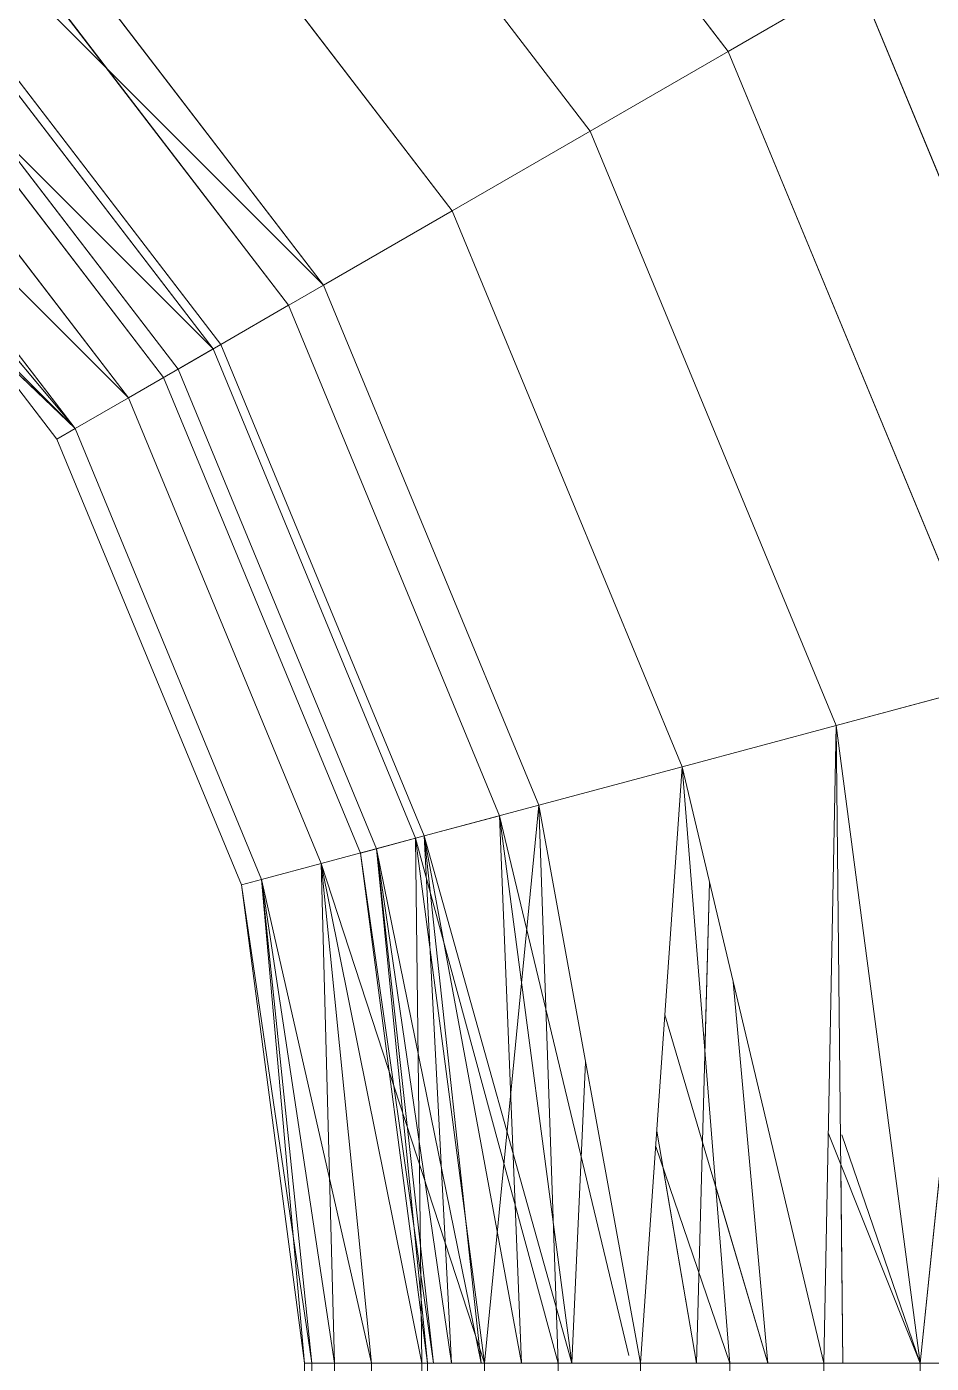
# Model space of a CAD drawing. Header units: centimetres. Extents: x -13689 to 3489, y -437 to 1921.
# Drawn here: x -2970.759 to -2970.025, y 188.8 to 189.885 of the extents above; entities that cross this region are included whole.
import ezdxf

# ---------------------------------------------------------------- set-up
doc = ezdxf.new("R2010")
doc.units = ezdxf.units.CM
doc.layers.add('M-EQPM', color=7, linetype='Continuous', lineweight=9)

# ---------------------------------------------------------------- blocks, each defined once
blk = doc.blocks.new('EQ-05-007 - EQ-05-007_dwg_Agrupar_308-1548997-Sección 3-2')
at = {"layer": 'M-EQPM', "color": 136, "true_color": 0x007f7f}
for p, q in [((-2103.4048, 190.3057), (-2103.0664, 189.8647)), ((-2103.4963, 190.2142), (-2103.1784, 189.8)), ((-2103.4963, 190.2142), (-2103.1784, 189.8)), ((-2103.4963, 190.2142), (-2103.1784, 189.8)), ((-2103.5878, 190.1227), (-2103.2905, 189.7353)), ((-2103.6731, 190.0374), (-2103.395, 189.675)), ((-2103.6963, 190.0142), (-2103.4234, 189.6586)), ((-2103.6963, 190.0142), (-2103.4234, 189.6586)), ((-2103.6963, 190.0142), (-2103.4234, 189.6586)), ((-2103.6963, 190.0142), (-2103.4234, 189.6586)), ((-2103.7463, 189.9642), (-2103.4846, 189.6232)), ((-2103.7463, 189.9642), (-2103.4846, 189.6232)), ((-2103.7412, 189.9693), (-2103.4784, 189.6268)), ((-2103.7412, 189.9693), (-2103.4784, 189.6268)), ((-2103.7695, 189.941), (-2103.5131, 189.6068)), ((-2103.7695, 189.941), (-2103.5131, 189.6068)), ((-2103.7791, 189.9314), (-2103.5249, 189.6)), ((-2103.0664, 189.8647), (-2102.9619, 189.925)), ((-2102.9619, 189.925), (-2102.7372, 189.3823)), ((-2103.8025, 189.908), (-2103.5534, 189.5835)), ((-2103.8025, 189.908), (-2103.5534, 189.5835)), ((-2103.8378, 189.8727), (-2103.5967, 189.5585)), ((-2103.8378, 189.8727), (-2103.5967, 189.5585)), ((-2103.8498, 189.8607), (-2103.6115, 189.55)), ((-2103.1784, 189.8), (-2103.0664, 189.8647)), ((-2103.0664, 189.8647), (-2102.8536, 189.3511)), ((-2103.2905, 189.7353), (-2103.1784, 189.8)), ((-2103.1784, 189.8), (-2102.9786, 189.3176)), ((-2103.395, 189.675), (-2103.2905, 189.7353)), ((-2103.2905, 189.7353), (-2103.1036, 189.2841)), ((-2103.4846, 189.6232), (-2103.395, 189.675)), ((-2103.395, 189.675), (-2103.4846, 189.6232)), ((-2103.395, 189.675), (-2103.2201, 189.2529)), ((-2103.4784, 189.6268), (-2103.4234, 189.6586)), ((-2103.4234, 189.6586), (-2103.4784, 189.6268)), ((-2103.4234, 189.6586), (-2103.2519, 189.2444)), ((-2103.4234, 189.6586), (-2103.2519, 189.2444)), ((-2103.2519, 189.2444), (-2103.4234, 189.6586)), ((-2103.4234, 189.6586), (-2103.2519, 189.2444)), ((-2103.5131, 189.6068), (-2103.4784, 189.6268)), ((-2103.4784, 189.6268), (-2103.5131, 189.6068)), ((-2103.4784, 189.6268), (-2103.3133, 189.228)), ((-2103.4784, 189.6268), (-2103.3133, 189.228)), ((-2103.5534, 189.5835), (-2103.4846, 189.6232)), ((-2103.4846, 189.6232), (-2103.5534, 189.5835)), ((-2103.4846, 189.6232), (-2103.3202, 189.2261)), ((-2103.4846, 189.6232), (-2103.3202, 189.2261)), ((-2103.5249, 189.6), (-2103.5131, 189.6068)), ((-2103.5249, 189.6), (-2103.5131, 189.6068)), ((-2103.5131, 189.6068), (-2103.3519, 189.2176)), ((-2103.5131, 189.6068), (-2103.3519, 189.2176)), ((-2103.5249, 189.6), (-2103.365, 189.2141)), ((-2103.5967, 189.5585), (-2103.5534, 189.5835)), ((-2103.5534, 189.5835), (-2103.5967, 189.5585)), ((-2103.5534, 189.5835), (-2103.3969, 189.2056)), ((-2103.5534, 189.5835), (-2103.3969, 189.2056)), ((-2103.5967, 189.5585), (-2103.6115, 189.55)), ((-2103.6115, 189.55), (-2103.5967, 189.5585)), ((-2103.5967, 189.5585), (-2103.4452, 189.1926)), ((-2103.5967, 189.5585), (-2103.4452, 189.1926)), ((-2103.6115, 189.55), (-2103.4616, 189.1882)), ((-2102.9786, 189.3176), (-2102.8536, 189.3511)), ((-2102.9105, 188.8), (-2102.8536, 189.3511)), ((-2103.1036, 189.2841), (-2102.9786, 189.3176)), ((-2102.9887, 188.8), (-2102.9786, 189.3176)), ((-2102.9731, 188.8), (-2102.9786, 189.3176)), ((-2102.9105, 188.8), (-2102.9786, 189.3176)), ((-2102.9786, 189.3176), (-2102.9731, 188.8)), ((-2102.9786, 189.3176), (-2102.9731, 188.8)), ((-2102.9105, 188.8), (-2102.9786, 189.3176)), ((-2102.9105, 188.8), (-2102.9786, 189.3176)), ((-2103.2201, 189.2529), (-2103.1036, 189.2841)), ((-2103.1375, 188.8), (-2103.1036, 189.2841)), ((-2103.065, 188.8), (-2103.1036, 189.2841)), ((-2103.065, 188.8), (-2103.1036, 189.2841)), ((-2102.9887, 188.8), (-2103.1036, 189.2841)), ((-2103.065, 188.8), (-2103.1036, 189.2841)), ((-2103.065, 188.8), (-2103.1036, 189.2841)), ((-2103.3202, 189.2261), (-2103.2201, 189.2529)), ((-2103.2201, 189.2529), (-2103.3202, 189.2261)), ((-2103.2641, 188.8), (-2103.2201, 189.2529)), ((-2103.2044, 188.8), (-2103.2201, 189.2529)), ((-2103.2044, 188.8), (-2103.2201, 189.2529)), ((-2103.1375, 188.8), (-2103.2201, 189.2529)), ((-2103.2201, 189.2529), (-2103.2044, 188.8)), ((-2103.2201, 189.2529), (-2103.2044, 188.8)), ((-2103.3133, 189.228), (-2103.2519, 189.2444)), ((-2103.2519, 189.2444), (-2103.3133, 189.228)), ((-2103.1471, 188.8062), (-2103.2519, 189.2444)), ((-2103.1933, 188.8), (-2103.2519, 189.2444)), ((-2103.2341, 188.8), (-2103.2519, 189.2444)), ((-2103.1933, 188.8), (-2103.2519, 189.2444)), ((-2103.2519, 189.2444), (-2103.1933, 188.8)), ((-2103.1471, 188.8062), (-2103.2519, 189.2444)), ((-2103.3969, 189.2056), (-2103.3202, 189.2261)), ((-2103.3202, 189.2261), (-2103.3969, 189.2056)), ((-2103.3519, 189.2176), (-2103.3133, 189.228)), ((-2103.3133, 189.228), (-2103.3519, 189.2176)), ((-2103.2044, 188.8), (-2103.3202, 189.2261)), ((-2103.2641, 188.8), (-2103.3202, 189.2261)), ((-2103.315, 188.8), (-2103.3202, 189.2261)), ((-2103.2641, 188.8), (-2103.3202, 189.2261)), ((-2103.1933, 188.8), (-2103.3133, 189.228)), ((-2103.2341, 188.8), (-2103.3133, 189.228)), ((-2103.2669, 188.8), (-2103.3133, 189.228)), ((-2103.2909, 188.8), (-2103.3133, 189.228)), ((-2103.2669, 188.8), (-2103.3133, 189.228)), ((-2103.2341, 188.8), (-2103.3133, 189.228)), ((-2103.3519, 189.2176), (-2103.365, 189.2141)), ((-2103.365, 189.2141), (-2103.3519, 189.2176)), ((-2103.3104, 188.8), (-2103.365, 189.2141)), ((-2103.3056, 188.8), (-2103.365, 189.2141)), ((-2103.3104, 188.8), (-2103.365, 189.2141)), ((-2103.2669, 188.8), (-2103.3519, 189.2176)), ((-2103.2909, 188.8), (-2103.3519, 189.2176)), ((-2103.3056, 188.8), (-2103.3519, 189.2176)), ((-2103.3104, 188.8), (-2103.3519, 189.2176)), ((-2103.2909, 188.8), (-2103.3519, 189.2176)), ((-2103.3056, 188.8), (-2103.3519, 189.2176)), ((-2103.3519, 189.2176), (-2103.3056, 188.8)), ((-2103.3969, 189.2056), (-2103.4452, 189.1926)), ((-2103.3969, 189.2056), (-2103.4452, 189.1926)), ((-2103.2641, 188.8), (-2103.3969, 189.2056)), ((-2103.315, 188.8), (-2103.3969, 189.2056)), ((-2103.356, 188.8), (-2103.3969, 189.2056)), ((-2103.386, 188.8), (-2103.3969, 189.2056)), ((-2103.356, 188.8), (-2103.3969, 189.2056)), ((-2103.315, 188.8), (-2103.3969, 189.2056)), ((-2103.4452, 189.1926), (-2103.4616, 189.1882)), ((-2103.4616, 189.1882), (-2103.4452, 189.1926)), ((-2103.356, 188.8), (-2103.4452, 189.1926)), ((-2103.386, 188.8), (-2103.4452, 189.1926)), ((-2103.4043, 188.8), (-2103.4452, 189.1926)), ((-2103.4104, 188.8), (-2103.4452, 189.1926)), ((-2103.4043, 188.8), (-2103.4452, 189.1926)), ((-2103.386, 188.8), (-2103.4452, 189.1926)), ((-2103.4104, 188.8), (-2103.4616, 189.1882)), ((-2103.4043, 188.8), (-2103.4616, 189.1882)), ((-2103.4616, 189.1882), (-2103.4104, 188.8)), ((-2103.0921, 188.8), (-2103.0814, 189.1904)), ((-2103.0921, 188.8), (-2103.0814, 189.1904)), ((-2103.0921, 188.8), (-2103.0814, 189.1904)), ((-2103.0341, 188.8), (-2103.0622, 189.1095)), ((-2103.0341, 188.8), (-2103.0622, 189.1095)), ((-2103.0622, 189.1095), (-2103.0341, 188.8)), ((-2103.0622, 189.1095), (-2103.0341, 188.8)), ((-2103.0622, 189.1095), (-2103.0341, 188.8)), ((-2103.0341, 188.8), (-2103.0622, 189.1095)), ((-2103.0341, 188.8), (-2103.1177, 189.0828)), ((-2103.1177, 189.0828), (-2103.0341, 188.8)), ((-2103.1177, 189.0828), (-2103.0341, 188.8)), ((-2103.1933, 188.8), (-2103.1821, 189.0443)), ((-2103.1933, 188.8), (-2103.1821, 189.0443)), ((-2103.1933, 188.8), (-2103.1821, 189.0443)), ((-2103.0921, 188.8), (-2103.1243, 188.9883)), ((-2103.0921, 188.8), (-2103.1243, 188.9883)), ((-2103.1243, 188.9883), (-2103.0921, 188.8)), ((-2103.1243, 188.9883), (-2103.0921, 188.8)), ((-2103.0921, 188.8), (-2103.1243, 188.9883)), ((-2103.1243, 188.9883), (-2103.0921, 188.8)), ((-2102.9105, 188.8), (-2102.9851, 188.9869)), ((-2102.9105, 188.8), (-2102.9851, 188.9869)), ((-2102.9851, 188.9869), (-2102.9105, 188.8)), ((-2103.065, 188.8), (-2103.1252, 188.9758)), ((-2103.065, 188.8), (-2103.1252, 188.9758)), ((-2103.1252, 188.9758), (-2103.065, 188.8)), ((-2102.9105, 188.8), (-2102.974, 188.9854)), ((-2102.974, 188.9854), (-2102.9105, 188.8)), ((-2102.974, 188.9854), (-2102.9105, 188.8)), ((-2103.4104, 188.8), (-2103.4105, 186.8)), ((-2103.4105, 186.8), (-2103.4043, 188.8)), ((-2103.4043, 186.8), (-2103.4104, 188.8)), ((-2103.4043, 188.8), (-2103.4104, 188.8)), ((-2103.4104, 188.8), (-2103.4043, 188.8)), ((-2103.386, 188.8), (-2103.4043, 188.8)), ((-2103.4043, 186.8), (-2103.4043, 188.8)), ((-2103.4043, 188.8), (-2103.386, 188.8)), ((-2103.4043, 188.8), (-2103.4043, 186.8)), ((-2103.386, 186.8), (-2103.386, 188.8)), ((-2103.386, 188.8), (-2103.356, 188.8)), ((-2103.356, 186.8), (-2103.356, 188.8)), ((-2103.356, 188.8), (-2103.315, 188.8)), ((-2103.315, 186.8), (-2103.315, 188.8)), ((-2103.315, 188.8), (-2103.2641, 188.8)), ((-2103.3104, 188.8), (-2103.3105, 186.8)), ((-2103.2641, 186.8), (-2103.2641, 188.8)), ((-2103.2641, 188.8), (-2103.2044, 188.8)), ((-2103.2044, 188.8), (-2103.2044, 186.8)), ((-2103.2044, 188.8), (-2103.1375, 188.8)), ((-2103.1375, 186.8), (-2103.1375, 188.8)), ((-2103.1375, 188.8), (-2103.065, 188.8)), ((-2103.065, 188.8), (-2103.065, 186.8)), ((-2103.065, 188.8), (-2102.9887, 188.8)), ((-2102.9105, 188.8), (-2102.9887, 188.8)), ((-2102.9887, 188.8), (-2102.9887, 186.8)), ((-2102.8323, 188.8), (-2102.9105, 188.8)), ((-2102.9105, 186.8), (-2102.9105, 188.8))]:
    blk.add_line(p, q, dxfattribs=at)
at = {"layer": 'M-EQPM', "color": 136, "true_color": 0x007f7f, "flags": 128}
for points in [[(-2102.7372, 189.3823), (-2102.9619, 189.925), (-2102.8723, 189.9768), (-2103.2463, 190.4642), (-2103.1901, 190.5204), (-2103.694, 190.9071), (-2103.669, 190.9503), (-2104.2679, 191.1984), (-2104.9105, 191.2938), (-2104.9105, 191.2755), (-2120.9105, 191.2755), (-2121.5531, 191.1984), (-2122.152, 190.9503), (-2122.1605, 190.9651), (-2122.6783, 190.5678), (-2122.6662, 190.5557), (-2123.0608, 190.0415), (-2123.0175, 190.0165), (-2123.2606, 189.4297), (-2123.1839, 189.4091)], [(-2104.2634, 191.2148), (-2104.2679, 191.1984), (-2103.669, 190.9503), (-2103.694, 190.9071), (-2103.1901, 190.5204), (-2103.2463, 190.4642), (-2102.8723, 189.9768), (-2102.9619, 189.925), (-2102.7372, 189.3823)], [(-2103.9752, 190.42), (-2103.5878, 190.1227), (-2103.6731, 190.0374), (-2103.395, 189.675), (-2103.4846, 189.6232), (-2103.3202, 189.2261), (-2103.3969, 189.2056), (-2103.386, 188.8), (-2103.4452, 189.1926), (-2103.4616, 189.1882), (-2103.6115, 189.55), (-2103.8498, 189.8607)], [(-2103.8378, 189.8727), (-2103.5967, 189.5585), (-2103.6115, 189.55), (-2103.5967, 189.5585), (-2103.4452, 189.1926), (-2103.3969, 189.2056), (-2103.5534, 189.5835), (-2103.4846, 189.6232), (-2103.7463, 189.9642)], [(-2104.3929, 190.7319), (-2103.9105, 190.5321), (-2103.9752, 190.42), (-2103.5878, 190.1227), (-2103.6731, 190.0374), (-2103.395, 189.675), (-2103.4846, 189.6232), (-2103.3202, 189.2261), (-2103.3969, 189.2056), (-2103.386, 188.8), (-2103.356, 188.8), (-2103.356, 186.8)], [(-2120.9105, 190.573), (-2104.9105, 190.573), (-2104.9105, 190.6455), (-2104.4264, 190.6069), (-2104.4576, 190.4904), (-2104.0355, 190.3155), (-2104.0873, 190.2259), (-2103.7463, 189.9642), (-2103.8025, 189.908), (-2103.5534, 189.5835), (-2103.5967, 189.5585), (-2103.4452, 189.1926), (-2103.3969, 189.2056), (-2103.5534, 189.5835), (-2103.4846, 189.6232), (-2103.7463, 189.9642), (-2103.6731, 190.0374), (-2104.0355, 190.3155), (-2103.9752, 190.42), (-2104.4264, 190.6069), (-2104.9105, 190.7218), (-2120.9105, 190.7218)], [(-2103.8378, 189.8727), (-2103.5967, 189.5585), (-2103.5534, 189.5835), (-2103.8025, 189.908)], [(-2103.2641, 186.8), (-2103.2641, 188.8), (-2103.3202, 189.2261), (-2103.315, 188.8), (-2103.3202, 189.2261), (-2103.2201, 189.2529), (-2103.395, 189.675), (-2103.2905, 189.7353), (-2103.5878, 190.1227), (-2103.4963, 190.2142), (-2103.9105, 190.5321)], [(-2103.1784, 189.8), (-2103.2905, 189.7353), (-2103.1036, 189.2841), (-2103.2201, 189.2529), (-2103.395, 189.675), (-2103.2905, 189.7353), (-2103.5878, 190.1227), (-2103.4963, 190.2142), (-2103.9105, 190.5321)], [(-2104.9105, 190.4958), (-2104.4661, 190.4586), (-2104.0519, 190.2871), (-2104.0837, 190.2321), (-2103.7412, 189.9693), (-2103.6963, 190.0142), (-2103.4234, 189.6586), (-2103.4784, 189.6268), (-2103.3133, 189.228), (-2103.2519, 189.2444)], [(-2104.9105, 190.4764), (-2104.4825, 190.3972), (-2104.4661, 190.4586), (-2104.0519, 190.2871), (-2104.0837, 190.2321), (-2103.7412, 189.9693), (-2103.6963, 190.0142), (-2103.4234, 189.6586), (-2103.4784, 189.6268), (-2103.3133, 189.228), (-2103.2341, 188.8)], [(-2103.3133, 189.228), (-2103.2519, 189.2444), (-2103.4234, 189.6586), (-2103.4784, 189.6268), (-2103.7412, 189.9693), (-2103.6963, 190.0142), (-2104.0519, 190.2871), (-2104.0837, 190.2321), (-2104.4825, 190.3972), (-2104.9105, 190.4436), (-2104.4825, 190.3972), (-2104.9105, 190.4196), (-2104.4929, 190.3586), (-2104.9105, 190.4196)], [(-2103.1933, 188.8), (-2103.2519, 189.2444), (-2103.4234, 189.6586), (-2103.4784, 189.6268), (-2103.7412, 189.9693), (-2103.6963, 190.0142), (-2104.0519, 190.2871), (-2104.0837, 190.2321), (-2104.4825, 190.3972), (-2104.9105, 190.4436)], [(-2104.9105, 190.4247), (-2104.4825, 190.3972), (-2104.4929, 190.3586), (-2104.1037, 190.1974), (-2103.7695, 189.941), (-2103.7791, 189.9314), (-2103.7695, 189.941), (-2103.5131, 189.6068), (-2103.5249, 189.6), (-2103.7791, 189.9314), (-2103.7695, 189.941), (-2103.5131, 189.6068), (-2103.5249, 189.6), (-2103.5131, 189.6068), (-2103.3519, 189.2176), (-2103.3056, 188.8)], [(-2104.9105, 190.4247), (-2104.4929, 190.3586), (-2104.4825, 190.3972), (-2104.0837, 190.2321), (-2104.1037, 190.1974), (-2103.7695, 189.941), (-2103.7412, 189.9693), (-2103.4784, 189.6268), (-2103.5131, 189.6068), (-2103.3519, 189.2176), (-2103.3133, 189.228), (-2103.3519, 189.2176), (-2103.2669, 188.8)], [(-2103.2669, 188.8), (-2103.3133, 189.228), (-2103.4784, 189.6268), (-2103.5131, 189.6068), (-2103.7695, 189.941), (-2103.7412, 189.9693), (-2104.0837, 190.2321), (-2104.1037, 190.1974), (-2104.4929, 190.3586), (-2104.9105, 190.4111)], [(-2103.5249, 189.6), (-2103.365, 189.2141), (-2103.3519, 189.2176), (-2103.5131, 189.6068), (-2103.3519, 189.2176), (-2103.3133, 189.228), (-2103.4784, 189.6268), (-2103.5131, 189.6068), (-2103.7695, 189.941)], [(-2103.7412, 189.9693), (-2103.4784, 189.6268), (-2103.5131, 189.6068), (-2103.5249, 189.6), (-2103.7791, 189.9314)], [(-2102.9786, 189.3176), (-2103.1784, 189.8), (-2103.0664, 189.8647), (-2103.4048, 190.3057), (-2103.3195, 190.391)], [(-2102.9619, 189.925), (-2103.0664, 189.8647), (-2102.8536, 189.3511), (-2102.9786, 189.3176), (-2103.1784, 189.8), (-2103.0664, 189.8647), (-2103.4048, 190.3057), (-2103.3195, 190.391)], [(-2103.395, 189.675), (-2103.4846, 189.6232), (-2103.7463, 189.9642), (-2103.8025, 189.908), (-2104.127, 190.1571), (-2104.152, 190.1138), (-2104.5179, 190.2653), (-2104.9105, 190.3035)], [(-2104.5223, 190.2489), (-2104.5179, 190.2653), (-2104.152, 190.1138), (-2104.127, 190.1571), (-2103.8025, 189.908), (-2103.7463, 189.9642), (-2103.4846, 189.6232), (-2103.395, 189.675)], [(-2103.2201, 189.2529), (-2103.3202, 189.2261), (-2103.4846, 189.6232), (-2103.5534, 189.5835), (-2103.8025, 189.908), (-2103.8378, 189.8727), (-2104.152, 190.1138), (-2104.1605, 190.099), (-2104.5223, 190.2489)], [(-2102.9619, 189.925), (-2103.0664, 189.8647), (-2102.8536, 189.3511), (-2102.7372, 189.3823)], [(-2103.1784, 189.8), (-2103.2905, 189.7353), (-2103.1036, 189.2841), (-2103.065, 188.8), (-2103.065, 186.8)], [(-2103.2909, 188.8), (-2103.3519, 189.2176), (-2103.365, 189.2141), (-2103.5249, 189.6)], [(-2103.356, 188.8), (-2103.3969, 189.2056), (-2103.4452, 189.1926), (-2103.4616, 189.1882), (-2103.6115, 189.55), (-2103.5967, 189.5585), (-2103.4452, 189.1926), (-2103.386, 188.8)], [(-2102.9786, 189.3176), (-2102.8536, 189.3511), (-2102.8323, 188.8)], [(-2102.9887, 186.8), (-2102.9887, 188.8), (-2103.065, 188.8), (-2103.1375, 188.8), (-2103.1036, 189.2841), (-2103.1375, 188.8), (-2103.2201, 189.2529), (-2103.1036, 189.2841), (-2102.9786, 189.3176)], [(-2102.9786, 189.3176), (-2103.1036, 189.2841), (-2102.9887, 188.8), (-2103.065, 188.8), (-2103.1036, 189.2841), (-2102.9887, 188.8)], [(-2103.065, 186.8), (-2103.065, 188.8), (-2103.1375, 188.8), (-2103.2201, 189.2529), (-2103.2044, 188.8), (-2103.2641, 188.8), (-2103.2201, 189.2529), (-2103.2641, 188.8), (-2103.3202, 189.2261), (-2103.2201, 189.2529), (-2103.2044, 188.8)], [(-2103.2044, 188.8), (-2103.3202, 189.2261), (-2103.2201, 189.2529)], [(-2103.2341, 188.8), (-2103.2519, 189.2444), (-2103.3133, 189.228)], [(-2103.2519, 189.2444), (-2103.3133, 189.228), (-2103.2669, 188.8)], [(-2103.2341, 188.8), (-2103.2519, 189.2444), (-2103.1933, 188.8)], [(-2103.1471, 188.8062), (-2103.2519, 189.2444), (-2103.1933, 188.8)], [(-2103.2641, 188.8), (-2103.3202, 189.2261), (-2103.3969, 189.2056), (-2103.315, 188.8)], [(-2103.2909, 188.8), (-2103.3133, 189.228), (-2103.3519, 189.2176), (-2103.2909, 188.8)], [(-2103.2641, 188.8), (-2103.3202, 189.2261), (-2103.2044, 188.8)], [(-2103.2909, 188.8), (-2103.3133, 189.228), (-2103.2669, 188.8)], [(-2103.2669, 188.8), (-2103.3133, 189.228), (-2103.2341, 188.8)], [(-2103.2341, 188.8), (-2103.3133, 189.228), (-2103.1933, 188.8)], [(-2103.2341, 188.8), (-2103.3133, 189.228), (-2103.1933, 188.8)], [(-2103.2909, 188.8), (-2103.3519, 189.2176), (-2103.365, 189.2141), (-2103.3519, 189.2176)], [(-2103.3056, 188.8), (-2103.3519, 189.2176), (-2103.3104, 188.8)], [(-2103.3056, 188.8), (-2103.3519, 189.2176), (-2103.3104, 188.8)], [(-2103.2909, 188.8), (-2103.3519, 189.2176), (-2103.2669, 188.8)], [(-2103.356, 186.8), (-2103.356, 188.8), (-2103.3969, 189.2056), (-2103.315, 188.8), (-2103.356, 188.8), (-2103.3969, 189.2056), (-2103.315, 188.8), (-2103.2641, 188.8), (-2103.2044, 188.8), (-2103.2044, 186.8)], [(-2103.356, 188.8), (-2103.3969, 189.2056), (-2103.315, 188.8)], [(-2103.4105, 188.8), (-2103.4616, 189.1882), (-2103.4452, 189.1926), (-2103.4043, 188.8), (-2103.4616, 189.1882), (-2103.4043, 188.8), (-2103.4452, 189.1926), (-2103.386, 188.8)], [(-2103.386, 186.8), (-2103.386, 188.8), (-2103.4452, 189.1926), (-2103.4043, 188.8), (-2103.4452, 189.1926), (-2103.4104, 188.8), (-2103.4452, 189.1926), (-2103.4616, 189.1882), (-2103.4105, 188.8), (-2103.4043, 188.8), (-2103.4043, 186.8)]]:
    blk.add_lwpolyline(points, dxfattribs=at)
for points in [[(-2103.8498, 189.8607), (-2103.8378, 189.8727), (-2103.8498, 189.8607), (-2103.6115, 189.55), (-2103.5967, 189.5585), (-2103.5534, 189.5835), (-2103.3969, 189.2056), (-2103.4452, 189.1926), (-2103.5967, 189.5585), (-2103.8378, 189.8727), (-2104.152, 190.1138), (-2104.1605, 190.099)], [(-2103.8378, 189.8727), (-2103.5967, 189.5585), (-2103.5534, 189.5835), (-2103.3969, 189.2056), (-2103.3202, 189.2261), (-2103.4846, 189.6232), (-2103.5534, 189.5835), (-2103.8025, 189.908)], [(-2102.9105, 188.8), (-2102.8536, 189.3511)], [(-2102.9786, 189.3176), (-2102.9887, 188.8)], [(-2103.3104, 188.8), (-2103.365, 189.2141)], [(-2103.3056, 188.8), (-2103.365, 189.2141)], [(-2103.2641, 188.8), (-2103.3969, 189.2056)], [(-2103.356, 188.8), (-2103.4452, 189.1926)]]:
    blk.add_lwpolyline(points, close=True, dxfattribs=at)
blk = doc.blocks.new('EQ-05-007 - EQ-05-007_dwg_Agrupar_316-1548998-Sección 3-2')
at = {"layer": 'M-EQPM', "color": 136, "true_color": 0x007f7f}
for p, q in [((-2103.9744, 190.2544), (-2103.395, 189.675)), ((-2104.0873, 190.2259), (-2103.4846, 189.6232)), ((-2104.127, 190.1571), (-2103.5534, 189.5835)), ((-2104.152, 190.1138), (-2103.5967, 189.5585)), ((-2104.152, 190.1138), (-2103.5967, 189.5585)), ((-2104.1605, 190.099), (-2103.5967, 189.5585)), ((-2103.7791, 189.9314), (-2103.5249, 189.6)), ((-2103.5967, 189.5585), (-2103.8498, 189.8607)), ((-2103.6115, 189.55), (-2103.8498, 189.8607)), ((-2103.8498, 189.8607), (-2103.5967, 189.5585)), ((-2103.4846, 189.6232), (-2103.395, 189.675)), ((-2103.4234, 189.6586), (-2103.2519, 189.2444)), ((-2103.4234, 189.6586), (-2103.2519, 189.2444)), ((-2103.2519, 189.2444), (-2103.4234, 189.6586)), ((-2103.4234, 189.6586), (-2103.2519, 189.2444)), ((-2103.4784, 189.6268), (-2103.3133, 189.228)), ((-2103.4784, 189.6268), (-2103.3133, 189.228)), ((-2103.5534, 189.5835), (-2103.4846, 189.6232)), ((-2103.4846, 189.6232), (-2103.3202, 189.2261)), ((-2103.4846, 189.6232), (-2103.3202, 189.2261)), ((-2103.5131, 189.6068), (-2103.3519, 189.2176)), ((-2103.5131, 189.6068), (-2103.3519, 189.2176)), ((-2103.5249, 189.6), (-2103.365, 189.2141)), ((-2103.5967, 189.5585), (-2103.5534, 189.5835)), ((-2103.5534, 189.5835), (-2103.5967, 189.5585)), ((-2103.5534, 189.5835), (-2103.3969, 189.2056)), ((-2103.5534, 189.5835), (-2103.3969, 189.2056)), ((-2103.5967, 189.5585), (-2103.6115, 189.55)), ((-2103.6115, 189.55), (-2103.5967, 189.5585)), ((-2103.5967, 189.5585), (-2103.4452, 189.1926)), ((-2103.5967, 189.5585), (-2103.4452, 189.1926)), ((-2103.6115, 189.55), (-2103.4616, 189.1882)), ((-2103.3202, 189.2261), (-2103.2201, 189.2529)), ((-2103.2201, 189.2529), (-2103.3202, 189.2261)), ((-2103.2641, 188.8), (-2103.2201, 189.2529)), ((-2103.2641, 188.8), (-2103.2201, 189.2529)), ((-2103.2201, 189.2529), (-2103.2641, 188.8)), ((-2103.2044, 188.8), (-2103.2201, 189.2529)), ((-2103.2044, 188.8), (-2103.2201, 189.2529)), ((-2103.2201, 189.2529), (-2103.2044, 188.8)), ((-2103.2201, 189.2529), (-2103.2044, 188.8)), ((-2103.2201, 189.2529), (-2103.2044, 188.8)), ((-2103.2201, 189.2529), (-2103.2044, 188.8)), ((-2103.3133, 189.228), (-2103.2519, 189.2444)), ((-2103.2519, 189.2444), (-2103.3133, 189.228)), ((-2103.1471, 188.8062), (-2103.2519, 189.2444)), ((-2103.1933, 188.8), (-2103.2519, 189.2444)), ((-2103.2341, 188.8), (-2103.2519, 189.2444)), ((-2103.1933, 188.8), (-2103.2519, 189.2444)), ((-2103.2519, 189.2444), (-2103.1933, 188.8)), ((-2103.1471, 188.8062), (-2103.2519, 189.2444)), ((-2103.3969, 189.2056), (-2103.3202, 189.2261)), ((-2103.3202, 189.2261), (-2103.3969, 189.2056)), ((-2103.3519, 189.2176), (-2103.3133, 189.228)), ((-2103.3133, 189.228), (-2103.3519, 189.2176)), ((-2103.2044, 188.8), (-2103.3202, 189.2261)), ((-2103.2641, 188.8), (-2103.3202, 189.2261)), ((-2103.315, 188.8), (-2103.3202, 189.2261)), ((-2103.2641, 188.8), (-2103.3202, 189.2261)), ((-2103.1933, 188.8), (-2103.3133, 189.228)), ((-2103.2341, 188.8), (-2103.3133, 189.228)), ((-2103.2669, 188.8), (-2103.3133, 189.228)), ((-2103.2909, 188.8), (-2103.3133, 189.228)), ((-2103.2669, 188.8), (-2103.3133, 189.228)), ((-2103.2341, 188.8), (-2103.3133, 189.228)), ((-2103.3519, 189.2176), (-2103.365, 189.2141)), ((-2103.365, 189.2141), (-2103.3519, 189.2176)), ((-2103.3104, 188.8), (-2103.365, 189.2141)), ((-2103.3056, 188.8), (-2103.365, 189.2141)), ((-2103.3104, 188.8), (-2103.365, 189.2141)), ((-2103.2669, 188.8), (-2103.3519, 189.2176)), ((-2103.2909, 188.8), (-2103.3519, 189.2176)), ((-2103.3056, 188.8), (-2103.3519, 189.2176)), ((-2103.3104, 188.8), (-2103.3519, 189.2176)), ((-2103.2909, 188.8), (-2103.3519, 189.2176)), ((-2103.3056, 188.8), (-2103.3519, 189.2176)), ((-2103.3519, 189.2176), (-2103.3056, 188.8)), ((-2103.3969, 189.2056), (-2103.4452, 189.1926)), ((-2103.3969, 189.2056), (-2103.4452, 189.1926)), ((-2103.2641, 188.8), (-2103.3969, 189.2056)), ((-2103.315, 188.8), (-2103.3969, 189.2056)), ((-2103.356, 188.8), (-2103.3969, 189.2056)), ((-2103.386, 188.8), (-2103.3969, 189.2056)), ((-2103.356, 188.8), (-2103.3969, 189.2056)), ((-2103.315, 188.8), (-2103.3969, 189.2056)), ((-2103.4452, 189.1926), (-2103.4616, 189.1882)), ((-2103.4616, 189.1882), (-2103.4452, 189.1926)), ((-2103.356, 188.8), (-2103.4452, 189.1926)), ((-2103.386, 188.8), (-2103.4452, 189.1926)), ((-2103.4043, 188.8), (-2103.4452, 189.1926)), ((-2103.4104, 188.8), (-2103.4452, 189.1926)), ((-2103.4043, 188.8), (-2103.4452, 189.1926)), ((-2103.386, 188.8), (-2103.4452, 189.1926)), ((-2103.4104, 188.8), (-2103.4616, 189.1882)), ((-2103.4043, 188.8), (-2103.4616, 189.1882)), ((-2103.4616, 189.1882), (-2103.4105, 188.8)), ((-2103.0852, 189.0527), (-2103.0814, 189.1904)), ((-2103.0852, 189.0527), (-2103.0814, 189.1904)), ((-2103.0852, 189.0527), (-2103.0814, 189.1904)), ((-2103.0341, 188.8), (-2103.0622, 189.1095)), ((-2103.0341, 188.8), (-2103.0622, 189.1095)), ((-2103.0622, 189.1095), (-2103.0341, 188.8)), ((-2103.0622, 189.1095), (-2103.0341, 188.8)), ((-2103.0622, 189.1095), (-2103.0341, 188.8)), ((-2103.0341, 188.8), (-2103.0622, 189.1095)), ((-2103.1933, 188.8), (-2103.1821, 189.0443)), ((-2103.1933, 188.8), (-2103.1821, 189.0443)), ((-2103.1933, 188.8), (-2103.1821, 189.0443)), ((-2103.0921, 188.8), (-2103.1192, 188.9581)), ((-2103.0921, 188.8), (-2103.1192, 188.9581)), ((-2103.1192, 188.9581), (-2103.0921, 188.8)), ((-2103.1192, 188.9581), (-2103.0921, 188.8)), ((-2103.0921, 188.8), (-2103.1192, 188.9581)), ((-2103.1192, 188.9581), (-2103.0921, 188.8)), ((-2102.9731, 188.8), (-2102.9748, 188.9612)), ((-2102.9748, 188.9612), (-2102.9731, 188.8)), ((-2102.9748, 188.9612), (-2102.9731, 188.8)), ((-2103.0341, 188.8), (-2103.0764, 188.9432)), ((-2103.0764, 188.9432), (-2103.0341, 188.8)), ((-2103.0764, 188.9432), (-2103.0341, 188.8)), ((-2103.4104, 188.8), (-2103.4105, 186.8)), ((-2103.4105, 186.8), (-2103.4043, 188.8)), ((-2103.4043, 186.8), (-2103.4104, 188.8)), ((-2103.4043, 188.8), (-2103.4104, 188.8)), ((-2103.4104, 188.8), (-2103.4043, 188.8)), ((-2103.386, 188.8), (-2103.4043, 188.8)), ((-2103.4043, 186.8), (-2103.4043, 188.8)), ((-2103.4043, 188.8), (-2103.386, 188.8)), ((-2103.4043, 188.8), (-2103.4043, 186.8))]:
    blk.add_line(p, q, dxfattribs=at)
at = {"layer": 'M-EQPM', "color": 136, "true_color": 0x007f7f, "flags": 128}
for points in [[(-2104.9105, 190.4464), (-2104.4844, 190.3903), (-2104.5049, 190.3136), (-2104.127, 190.1571), (-2104.152, 190.1138), (-2104.1605, 190.099), (-2104.5223, 190.2489), (-2104.5179, 190.2653), (-2104.152, 190.1138), (-2103.5967, 189.5585), (-2103.5534, 189.5835), (-2104.127, 190.1571), (-2104.0873, 190.2259), (-2104.4844, 190.3903), (-2104.9105, 190.5061)], [(-2104.4576, 190.4904), (-2104.4844, 190.3903), (-2104.0873, 190.2259), (-2104.127, 190.1571), (-2103.5534, 189.5835), (-2103.3969, 189.2056), (-2103.4452, 189.1926), (-2103.5967, 189.5585), (-2103.5534, 189.5835), (-2103.4846, 189.6232), (-2104.0873, 190.2259), (-2104.0355, 190.3155)], [(-2103.386, 188.8), (-2103.4452, 189.1926), (-2103.4616, 189.1882), (-2103.6115, 189.55), (-2103.5967, 189.5585), (-2103.4452, 189.1926), (-2103.3969, 189.2056), (-2103.5534, 189.5835), (-2103.4846, 189.6232), (-2104.0873, 190.2259), (-2104.0355, 190.3155)], [(-2104.5223, 190.2489), (-2104.1605, 190.099), (-2104.152, 190.1138), (-2103.5967, 189.5585), (-2103.5534, 189.5835)], [(-2103.386, 188.8), (-2103.3969, 189.2056), (-2103.3202, 189.2261), (-2103.4846, 189.6232), (-2103.395, 189.675), (-2103.9744, 190.2544)], [(-2103.9744, 190.2544), (-2103.395, 189.675), (-2103.4846, 189.6232), (-2103.3202, 189.2261), (-2103.3969, 189.2056), (-2103.386, 188.8)], [(-2103.4043, 188.8), (-2103.4616, 189.1882), (-2103.4043, 188.8), (-2103.4452, 189.1926), (-2103.4616, 189.1882), (-2103.6115, 189.55), (-2103.5967, 189.5585), (-2103.8498, 189.8607), (-2103.5967, 189.5585), (-2103.6115, 189.55), (-2103.8498, 189.8607), (-2104.1605, 190.099), (-2103.5967, 189.5585), (-2104.1605, 190.099), (-2104.152, 190.1138), (-2103.5967, 189.5585), (-2103.8498, 189.8607), (-2104.1605, 190.099), (-2104.152, 190.1138), (-2103.8498, 189.8607), (-2104.152, 190.1138)], [(-2103.5534, 189.5835), (-2103.5967, 189.5585), (-2104.152, 190.1138)], [(-2103.386, 188.8), (-2103.4452, 189.1926), (-2103.5967, 189.5585), (-2103.6115, 189.55), (-2103.8498, 189.8607), (-2103.5967, 189.5585), (-2103.4452, 189.1926), (-2103.3969, 189.2056), (-2103.5534, 189.5835)], [(-2103.3133, 189.228), (-2103.2519, 189.2444), (-2103.4234, 189.6586)], [(-2103.1933, 188.8), (-2103.2519, 189.2444), (-2103.4234, 189.6586)], [(-2103.5249, 189.6), (-2103.365, 189.2141), (-2103.3519, 189.2176), (-2103.5131, 189.6068), (-2103.3519, 189.2176), (-2103.3133, 189.228), (-2103.4784, 189.6268)], [(-2103.4784, 189.6268), (-2103.3133, 189.228), (-2103.2341, 188.8)], [(-2103.4784, 189.6268), (-2103.3133, 189.228), (-2103.2519, 189.2444)], [(-2103.2669, 188.8), (-2103.3133, 189.228), (-2103.4784, 189.6268)], [(-2103.5534, 189.5835), (-2103.3969, 189.2056), (-2103.3202, 189.2261), (-2103.4846, 189.6232)], [(-2103.2201, 189.2529), (-2103.3202, 189.2261), (-2103.4846, 189.6232)], [(-2103.5131, 189.6068), (-2103.3519, 189.2176), (-2103.3056, 188.8)], [(-2103.5131, 189.6068), (-2103.3519, 189.2176), (-2103.3133, 189.228), (-2103.3519, 189.2176), (-2103.2669, 188.8)], [(-2103.2909, 188.8), (-2103.3519, 189.2176), (-2103.365, 189.2141), (-2103.5249, 189.6)], [(-2103.315, 188.8), (-2103.3202, 189.2261), (-2103.2201, 189.2529)], [(-2103.2641, 188.8), (-2103.3202, 189.2261), (-2103.2201, 189.2529)], [(-2103.2044, 188.8), (-2103.3202, 189.2261), (-2103.2201, 189.2529)], [(-2103.2341, 188.8), (-2103.2519, 189.2444), (-2103.3133, 189.228)], [(-2103.2519, 189.2444), (-2103.3133, 189.228), (-2103.2669, 188.8)], [(-2103.2341, 188.8), (-2103.2519, 189.2444), (-2103.1933, 188.8)], [(-2103.1471, 188.8062), (-2103.2519, 189.2444), (-2103.1933, 188.8)], [(-2103.2641, 188.8), (-2103.3202, 189.2261), (-2103.3969, 189.2056), (-2103.315, 188.8)], [(-2103.2909, 188.8), (-2103.3133, 189.228), (-2103.3519, 189.2176), (-2103.2909, 188.8)], [(-2103.2641, 188.8), (-2103.3202, 189.2261), (-2103.315, 188.8)], [(-2103.2641, 188.8), (-2103.3202, 189.2261), (-2103.2044, 188.8)], [(-2103.2909, 188.8), (-2103.3133, 189.228), (-2103.2669, 188.8)], [(-2103.2669, 188.8), (-2103.3133, 189.228), (-2103.2341, 188.8)], [(-2103.2341, 188.8), (-2103.3133, 189.228), (-2103.1933, 188.8)], [(-2103.2341, 188.8), (-2103.3133, 189.228), (-2103.1933, 188.8)], [(-2103.2909, 188.8), (-2103.3519, 189.2176), (-2103.365, 189.2141), (-2103.3519, 189.2176)], [(-2103.3056, 188.8), (-2103.3519, 189.2176), (-2103.3104, 188.8)], [(-2103.3056, 188.8), (-2103.3519, 189.2176), (-2103.3104, 188.8)], [(-2103.2909, 188.8), (-2103.3519, 189.2176), (-2103.2669, 188.8)], [(-2103.4104, 188.8), (-2103.4616, 189.1882), (-2103.4452, 189.1926), (-2103.3969, 189.2056), (-2103.356, 188.8)], [(-2103.356, 188.8), (-2103.3969, 189.2056), (-2103.315, 188.8)], [(-2103.356, 188.8), (-2103.3969, 189.2056), (-2103.315, 188.8)], [(-2103.356, 188.8), (-2103.3969, 189.2056), (-2103.315, 188.8)], [(-2103.4043, 186.8), (-2103.4043, 188.8), (-2103.4105, 188.8), (-2103.4616, 189.1882), (-2103.4452, 189.1926), (-2103.4104, 188.8), (-2103.4452, 189.1926), (-2103.4043, 188.8), (-2103.4452, 189.1926), (-2103.386, 188.8)], [(-2103.4043, 188.8), (-2103.4452, 189.1926), (-2103.386, 188.8)]]:
    blk.add_lwpolyline(points, dxfattribs=at)
for points in [[(-2103.3104, 188.8), (-2103.365, 189.2141)], [(-2103.3056, 188.8), (-2103.365, 189.2141)], [(-2103.2641, 188.8), (-2103.3969, 189.2056)], [(-2103.356, 188.8), (-2103.4452, 189.1926)]]:
    blk.add_lwpolyline(points, close=True, dxfattribs=at)
blk = doc.blocks.new('EQ-05-007 - EQ-05-007_dwg_011_ENZUNCHADOR_dwg-1549000-Sección 3-2')
for name in ['EQ-05-007 - EQ-05-007_dwg_Agrupar_308-1548997-Sección 3-2', 'EQ-05-007 - EQ-05-007_dwg_Agrupar_316-1548998-Sección 3-2']:
    blk.add_blockref(name, (0, 0))
blk = doc.blocks.new('EQ-05-007 - EQ-05-007_dwg-1548992-Sección 3-2')
blk.add_blockref('EQ-05-007 - EQ-05-007_dwg_011_ENZUNCHADOR_dwg-1549000-Sección 3-2', (0, 0))
blk = doc.blocks.new('EQ-05-007 - EQ-05-007-1549005-Sección 3-2')
blk.add_blockref('EQ-05-007 - EQ-05-007_dwg-1548992-Sección 3-2', (0, 0))
blk = doc.blocks.new('PQ_RVR_MEP-01_ZZ_ZZ_MO_T_A_rvt-2-Sección 3-2')
at = {"layer": 'M-EQPM', "lineweight": 9}
blk.add_blockref('EQ-05-007 - EQ-05-007-1549005-Sección 3-2', (0, 0), dxfattribs=at)

msp = doc.modelspace()

# ---------------------------------------------------------------- block references
at = {"lineweight": 5}
msp.add_blockref('PQ_RVR_MEP-01_ZZ_ZZ_MO_T_A_rvt-2-Sección 3-2', (-867.1233, 0), dxfattribs=at)

doc.saveas('drawing.dxf')
